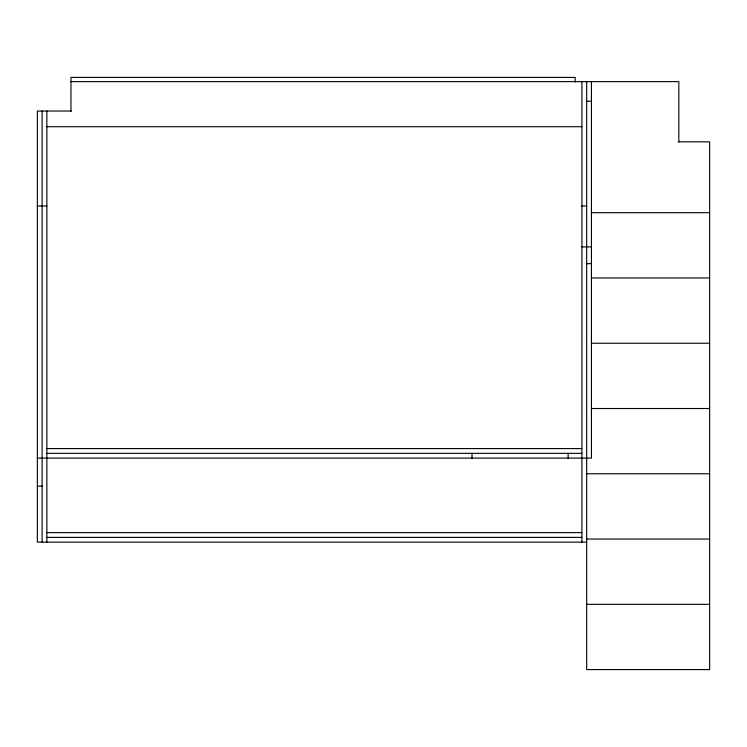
<?xml version="1.0" encoding="UTF-8"?>
<svg xmlns="http://www.w3.org/2000/svg" width="747" height="747" viewBox="0 0 747 747"><rect width="100%" height="100%" fill="white"/><g stroke="black" fill="none" stroke-linecap="round" stroke-linejoin="round"><path stroke-width="1.12" d="M70.965 81.619L678.836 81.619L678.836 141.846M586.675 101.228L591.437 101.228M71.254 111.032L37.35 111.032L37.35 542.145L586.675 542.145M46.874 126.719L581.913 126.719M678.155 141.846L709.65 141.846L709.65 669.583L586.675 669.583L586.675 81.619M37.35 205.995L46.874 205.995M581.913 205.995L586.675 205.995M591.316 212.699L709.65 212.699M581.913 246.874L591.437 246.874M586.675 263.682L591.437 263.682M591.316 277.968L709.65 277.968M591.316 343.237L709.65 343.237M591.316 408.506L709.65 408.506M46.874 448.583L581.913 448.583M46.874 453.345L581.913 453.345M37.35 458.107L591.437 458.107L591.437 81.619M586.675 473.775L709.65 473.775M37.35 486.12L42.112 486.12M46.874 532.62L581.913 532.62M46.874 537.382L581.913 537.382M586.675 539.045L709.65 539.045M586.675 604.314L709.65 604.314M581.913 81.619L581.913 542.145M575.19 82.058L575.19 77.417L70.965 77.417L70.965 111.294M568.14 453.345L568.14 458.107M472.02 453.345L472.02 458.107M46.874 111.032L46.874 542.145M42.112 111.032L42.112 542.145"/></g></svg>
